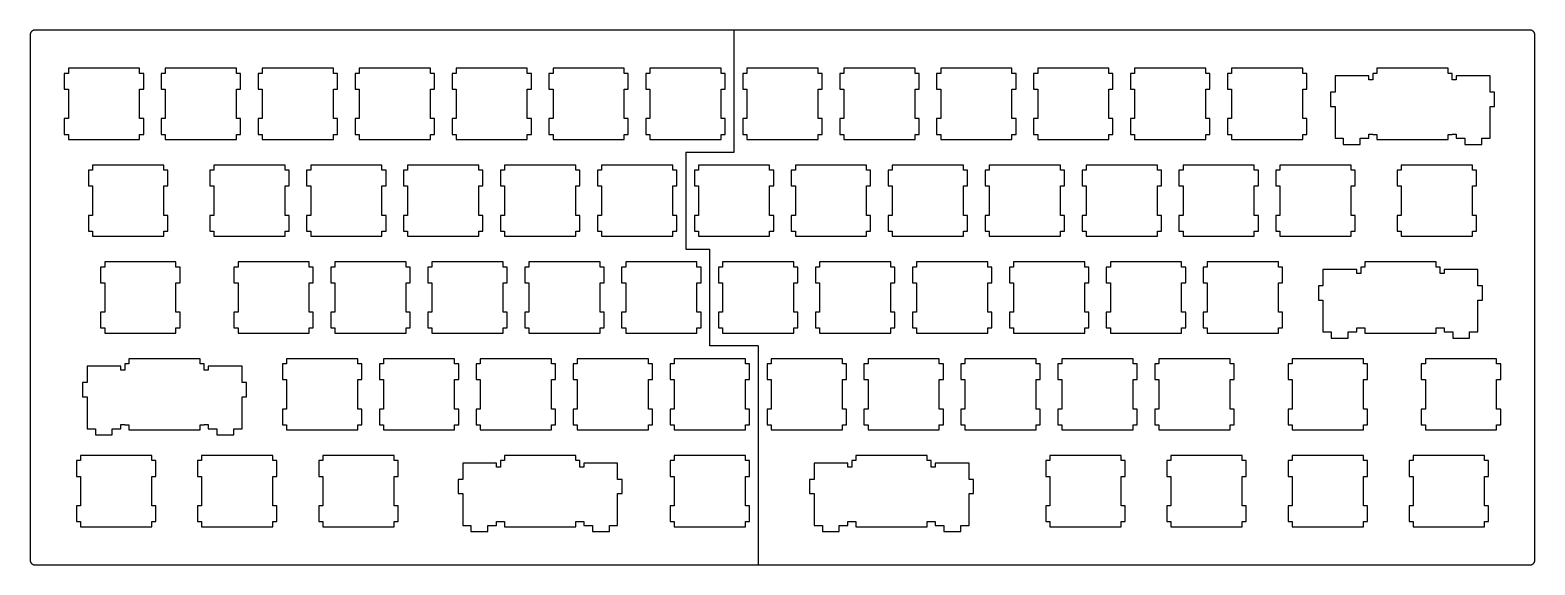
# Model space of a CAD drawing. Header units: millimetres. Extents: x 0 to 296, y 0 to 105.
import ezdxf

# ---------------------------------------------------------------- set-up
doc = ezdxf.new("R2010")
doc.units = ezdxf.units.MM
doc.layers.get('0').update_dxf_attribs({"linetype": 'CONTINUOUS'})

msp = doc.modelspace()

# ---------------------------------------------------------------- linework, layer by layer
for p, q in [((138.444, 81.29395), (138.444, 105.344)), ((128.999997, 81.29395), (128.999997, 62.24395)), ((128.999997, 81.29395), (138.444, 81.29395)), ((128.999997, 62.24395), (133.6815, 62.24395)), ((133.6815, 43.19395), (133.6815, 62.24395)), ((143.2065, 43.19395), (133.6815, 43.19395)), ((143.2065, 43.19395), (143.2065, 0.093707))]:
    msp.add_line(p, q)
for points in [[(0.445107, 0.333485), (0.505739, 0.285254), (0.571885, 0.241157), (0.63941, 0.202572), (0.711069, 0.169499), (0.784105, 0.143316), (0.861275, 0.122645), (0.937066, 0.106109), (1.01562, 0.096463), (1.09416, 0.093707), (294.844, 0.093707), (294.922, 0.096463), (294.999, 0.106109), (295.077, 0.122645), (295.152, 0.143316), (295.227, 0.169499), (295.297, 0.202572), (295.366, 0.241157), (295.432, 0.285254), (295.493, 0.333485), (295.551, 0.38723), (295.605, 0.445107), (295.652, 0.505739), (295.697, 0.571885), (295.735, 0.63941), (295.768, 0.711069), (295.795, 0.785481), (295.815, 0.861275), (295.832, 0.938445), (295.841, 1.01562), (295.844, 1.09416), (295.844, 104.344), (295.841, 104.422), (295.832, 104.501), (295.815, 104.577), (295.795, 104.654), (295.768, 104.727), (295.735, 104.798), (295.697, 104.866), (295.652, 104.932), (295.605, 104.993), (295.551, 105.051), (295.493, 105.104), (295.432, 105.152), (295.366, 105.197), (295.297, 105.235), (295.227, 105.268), (295.152, 105.295), (295.077, 105.317), (294.999, 105.332), (294.922, 105.341), (294.844, 105.344), (1.09416, 105.344), (1.01562, 105.341), (0.937066, 105.332), (0.861275, 105.317), (0.784105, 105.295), (0.711069, 105.268), (0.63941, 105.235), (0.571885, 105.197), (0.505739, 105.152), (0.445107, 105.104), (0.38723, 105.051), (0.333485, 104.993), (0.285254, 104.932), (0.241157, 104.866), (0.202572, 104.798), (0.169499, 104.727), (0.143316, 104.654), (0.121267, 104.577), (0.106109, 104.501), (0.096463, 104.422), (0.093707, 104.344), (0.093707, 1.09416), (0.096463, 1.01562), (0.106109, 0.938445), (0.121267, 0.861275), (0.143316, 0.785481), (0.169499, 0.711069), (0.202572, 0.63941), (0.241157, 0.571885), (0.285254, 0.505739), (0.333485, 0.445107), (0.38723, 0.38723)], [(7.61919, 87.9189), (6.81852, 87.9189), (6.81852, 84.8198), (7.61919, 84.8198), (7.61919, 83.8193), (21.6187, 83.8193), (21.6187, 84.8198), (22.4193, 84.8198), (22.4193, 87.9189), (21.6187, 87.9189), (21.6187, 93.7189), (22.4193, 93.7189), (22.4193, 96.8195), (21.6187, 96.8195), (21.6187, 97.8186), (7.61919, 97.8186), (7.61919, 96.8195), (6.81852, 96.8195), (6.81852, 93.7189), (7.61919, 93.7189)], [(25.8685, 84.8198), (26.6692, 84.8198), (26.6692, 83.8193), (40.6686, 83.8193), (40.6686, 84.8198), (41.4694, 84.8198), (41.4694, 87.9189), (40.6686, 87.9189), (40.6686, 93.7189), (41.4694, 93.7189), (41.4694, 96.8195), (40.6686, 96.8195), (40.6686, 97.8186), (26.6692, 97.8186), (26.6692, 96.8195), (25.8685, 96.8195), (25.8685, 93.7189), (26.6692, 93.7189), (26.6692, 87.9189), (25.8685, 87.9189)], [(45.7193, 93.7189), (45.7193, 87.9189), (44.9185, 87.9189), (44.9185, 84.8198), (45.7193, 84.8198), (45.7193, 83.8193), (59.7186, 83.8193), (59.7186, 84.8198), (60.5194, 84.8198), (60.5194, 87.9189), (59.7186, 87.9189), (59.7186, 93.7189), (60.5194, 93.7189), (60.5194, 96.8195), (59.7186, 96.8195), (59.7186, 97.8186), (45.7193, 97.8186), (45.7193, 96.8195), (44.9185, 96.8195), (44.9185, 93.7189)], [(64.7693, 83.8193), (78.7686, 83.8193), (78.7686, 84.8198), (79.5694, 84.8198), (79.5694, 87.9189), (78.7686, 87.9189), (78.7686, 93.7189), (79.5694, 93.7189), (79.5694, 96.8195), (78.7686, 96.8195), (78.7686, 97.8186), (64.7693, 97.8186), (64.7693, 96.8195), (63.9685, 96.8195), (63.9685, 93.7189), (64.7693, 93.7189), (64.7693, 87.9189), (63.9685, 87.9189), (63.9685, 84.8198), (64.7693, 84.8198)], [(98.6194, 87.9189), (97.8186, 87.9189), (97.8186, 93.7189), (98.6194, 93.7189), (98.6194, 96.8195), (97.8186, 96.8195), (97.8186, 97.8186), (83.8193, 97.8186), (83.8193, 96.8195), (83.0185, 96.8195), (83.0185, 93.7189), (83.8193, 93.7189), (83.8193, 87.9189), (83.0185, 87.9189), (83.0185, 84.8198), (83.8193, 84.8198), (83.8193, 83.8193), (97.8186, 83.8193), (97.8186, 84.8198), (98.6194, 84.8198)], [(116.869, 83.8193), (116.869, 84.8198), (117.669, 84.8198), (117.669, 87.9189), (116.869, 87.9189), (116.869, 93.7189), (117.669, 93.7189), (117.669, 96.8195), (116.869, 96.8195), (116.869, 97.8186), (102.869, 97.8186), (102.869, 96.8195), (102.068, 96.8195), (102.068, 93.7189), (102.869, 93.7189), (102.869, 87.9189), (102.068, 87.9189), (102.068, 84.8198), (102.869, 84.8198), (102.869, 83.8193)], [(121.919, 96.8195), (121.118, 96.8195), (121.118, 93.7189), (121.919, 93.7189), (121.919, 87.9189), (121.118, 87.9189), (121.118, 84.8198), (121.919, 84.8198), (121.919, 83.8193), (135.919, 83.8193), (135.919, 84.8198), (136.719, 84.8198), (136.719, 87.9189), (135.919, 87.9189), (135.919, 93.7189), (136.719, 93.7189), (136.719, 96.8195), (135.919, 96.8195), (135.919, 97.8186), (121.919, 97.8186)], [(140.168, 87.9189), (140.168, 84.8198), (140.969, 84.8198), (140.969, 83.8193), (154.969, 83.8193), (154.969, 84.8198), (155.769, 84.8198), (155.769, 87.9189), (154.969, 87.9189), (154.969, 93.7189), (155.769, 93.7189), (155.769, 96.8195), (154.969, 96.8195), (154.969, 97.8186), (140.969, 97.8186), (140.969, 96.8195), (140.168, 96.8195), (140.168, 93.7189), (140.969, 93.7189), (140.969, 87.9189)], [(174.819, 93.7189), (174.819, 96.8195), (174.019, 96.8195), (174.019, 97.8186), (160.019, 97.8186), (160.019, 96.8195), (159.218, 96.8195), (159.218, 93.7189), (160.019, 93.7189), (160.019, 87.9189), (159.218, 87.9189), (159.218, 84.8198), (160.019, 84.8198), (160.019, 83.8193), (174.019, 83.8193), (174.019, 84.8198), (174.819, 84.8198), (174.819, 87.9189), (174.019, 87.9189), (174.019, 93.7189)], [(179.069, 83.8193), (193.069, 83.8193), (193.069, 84.8198), (193.869, 84.8198), (193.869, 87.9189), (193.069, 87.9189), (193.069, 93.7189), (193.869, 93.7189), (193.869, 96.8195), (193.069, 96.8195), (193.069, 97.8186), (179.069, 97.8186), (179.069, 96.8195), (178.268, 96.8195), (178.268, 93.7189), (179.069, 93.7189), (179.069, 87.9189), (178.268, 87.9189), (178.268, 84.8198), (179.069, 84.8198)], [(212.119, 96.8195), (212.119, 97.8186), (198.119, 97.8186), (198.119, 96.8195), (197.318, 96.8195), (197.318, 93.7189), (198.119, 93.7189), (198.119, 87.9189), (197.318, 87.9189), (197.318, 84.8198), (198.119, 84.8198), (198.119, 83.8193), (212.119, 83.8193), (212.119, 84.8198), (212.919, 84.8198), (212.919, 87.9189), (212.119, 87.9189), (212.119, 93.7189), (212.919, 93.7189), (212.919, 96.8195)], [(217.169, 97.8186), (217.169, 96.8195), (216.368, 96.8195), (216.368, 93.7189), (217.169, 93.7189), (217.169, 87.9189), (216.368, 87.9189), (216.368, 84.8198), (217.169, 84.8198), (217.169, 83.8193), (231.169, 83.8193), (231.169, 84.8198), (231.969, 84.8198), (231.969, 87.9189), (231.169, 87.9189), (231.169, 93.7189), (231.969, 93.7189), (231.969, 96.8195), (231.169, 96.8195), (231.169, 97.8186)], [(235.418, 84.8198), (236.219, 84.8198), (236.219, 83.8193), (250.219, 83.8193), (250.219, 84.8198), (251.019, 84.8198), (251.019, 87.9189), (250.219, 87.9189), (250.219, 93.7189), (251.019, 93.7189), (251.019, 96.8195), (250.219, 96.8195), (250.219, 97.8186), (236.219, 97.8186), (236.219, 96.8195), (235.418, 96.8195), (235.418, 93.7189), (236.219, 93.7189), (236.219, 87.9189), (235.418, 87.9189)], [(287.019, 84.0493), (287.019, 90.3192), (287.894, 90.3192), (287.894, 93.1196), (287.019, 93.1196), (287.019, 96.3496), (280.369, 96.3496), (280.369, 95.5492), (279.594, 95.5492), (279.594, 96.8195), (278.794, 96.8195), (278.794, 97.8186), (264.794, 97.8186), (264.794, 96.8195), (263.993, 96.8195), (263.993, 95.5492), (263.219, 95.5492), (263.219, 96.3496), (256.569, 96.3496), (256.569, 93.1196), (255.694, 93.1196), (255.694, 90.3192), (256.569, 90.3192), (256.569, 84.0493), (258.193, 84.0493), (258.193, 82.8492), (261.494, 82.8492), (261.494, 84.0493), (263.219, 84.0493), (263.219, 84.8487), (263.993, 84.8487), (263.993, 84.8198), (264.794, 84.8198), (264.794, 83.8193), (278.794, 83.8193), (278.794, 84.8198), (279.594, 84.8198), (279.594, 84.8487), (280.369, 84.8487), (280.369, 84.0493), (282.094, 84.0493), (282.094, 82.8492), (285.393, 82.8492), (285.393, 84.0493)], [(26.3812, 65.7698), (27.1804, 65.7698), (27.1804, 68.8689), (26.3812, 68.8689), (26.3812, 74.6689), (27.1804, 74.6689), (27.1804, 77.7695), (26.3812, 77.7695), (26.3812, 78.7686), (12.3817, 78.7686), (12.3817, 77.7695), (11.5824, 77.7695), (11.5824, 74.6689), (12.3817, 74.6689), (12.3817, 68.8689), (11.5824, 68.8689), (11.5824, 65.7698), (12.3817, 65.7698), (12.3817, 64.7693), (26.3812, 64.7693)], [(36.1943, 64.7693), (50.1936, 64.7693), (50.1936, 65.7698), (50.9944, 65.7698), (50.9944, 68.8689), (50.1936, 68.8689), (50.1936, 74.6689), (50.9944, 74.6689), (50.9944, 77.7695), (50.1936, 77.7695), (50.1936, 78.7686), (36.1943, 78.7686), (36.1943, 77.7695), (35.3935, 77.7695), (35.3935, 74.6689), (36.1943, 74.6689), (36.1943, 68.8689), (35.3935, 68.8689), (35.3935, 65.7698), (36.1943, 65.7698)], [(55.2443, 64.7693), (69.2436, 64.7693), (69.2436, 65.7698), (70.0444, 65.7698), (70.0444, 68.8689), (69.2436, 68.8689), (69.2436, 74.6689), (70.0444, 74.6689), (70.0444, 77.7695), (69.2436, 77.7695), (69.2436, 78.7686), (55.2443, 78.7686), (55.2443, 77.7695), (54.4435, 77.7695), (54.4435, 74.6689), (55.2443, 74.6689), (55.2443, 68.8689), (54.4435, 68.8689), (54.4435, 65.7698), (55.2443, 65.7698)], [(88.2936, 68.8689), (88.2936, 74.6689), (89.0944, 74.6689), (89.0944, 77.7695), (88.2936, 77.7695), (88.2936, 78.7686), (74.2943, 78.7686), (74.2943, 77.7695), (73.4935, 77.7695), (73.4935, 74.6689), (74.2943, 74.6689), (74.2943, 68.8689), (73.4935, 68.8689), (73.4935, 65.7698), (74.2943, 65.7698), (74.2943, 64.7693), (88.2936, 64.7693), (88.2936, 65.7698), (89.0944, 65.7698), (89.0944, 68.8689)], [(107.344, 64.7693), (107.344, 65.7698), (108.144, 65.7698), (108.144, 68.8689), (107.344, 68.8689), (107.344, 74.6689), (108.144, 74.6689), (108.144, 77.7695), (107.344, 77.7695), (107.344, 78.7686), (93.3443, 78.7686), (93.3443, 77.7695), (92.5435, 77.7695), (92.5435, 74.6689), (93.3443, 74.6689), (93.3443, 68.8689), (92.5435, 68.8689), (92.5435, 65.7698), (93.3443, 65.7698), (93.3443, 64.7693)], [(111.593, 65.7698), (112.394, 65.7698), (112.394, 64.7693), (126.394, 64.7693), (126.394, 65.7698), (127.194, 65.7698), (127.194, 68.8689), (126.394, 68.8689), (126.394, 74.6689), (127.194, 74.6689), (127.194, 77.7695), (126.394, 77.7695), (126.394, 78.7686), (112.394, 78.7686), (112.394, 77.7695), (111.593, 77.7695), (111.593, 74.6689), (112.394, 74.6689), (112.394, 68.8689), (111.593, 68.8689)], [(145.444, 74.6689), (146.244, 74.6689), (146.244, 77.7695), (145.444, 77.7695), (145.444, 78.7686), (131.444, 78.7686), (131.444, 77.7695), (130.643, 77.7695), (130.643, 74.6689), (131.444, 74.6689), (131.444, 68.8689), (130.643, 68.8689), (130.643, 65.7698), (131.444, 65.7698), (131.444, 64.7693), (145.444, 64.7693), (145.444, 65.7698), (146.244, 65.7698), (146.244, 68.8689), (145.444, 68.8689)], [(164.494, 74.6689), (165.294, 74.6689), (165.294, 77.7695), (164.494, 77.7695), (164.494, 78.7686), (150.494, 78.7686), (150.494, 77.7695), (149.693, 77.7695), (149.693, 74.6689), (150.494, 74.6689), (150.494, 68.8689), (149.693, 68.8689), (149.693, 65.7698), (150.494, 65.7698), (150.494, 64.7693), (164.494, 64.7693), (164.494, 65.7698), (165.294, 65.7698), (165.294, 68.8689), (164.494, 68.8689)], [(169.544, 77.7695), (168.743, 77.7695), (168.743, 74.6689), (169.544, 74.6689), (169.544, 68.8689), (168.743, 68.8689), (168.743, 65.7698), (169.544, 65.7698), (169.544, 64.7693), (183.544, 64.7693), (183.544, 65.7698), (184.344, 65.7698), (184.344, 68.8689), (183.544, 68.8689), (183.544, 74.6689), (184.344, 74.6689), (184.344, 77.7695), (183.544, 77.7695), (183.544, 78.7686), (169.544, 78.7686)], [(187.793, 77.7695), (187.793, 74.6689), (188.594, 74.6689), (188.594, 68.8689), (187.793, 68.8689), (187.793, 65.7698), (188.594, 65.7698), (188.594, 64.7693), (202.594, 64.7693), (202.594, 65.7698), (203.394, 65.7698), (203.394, 68.8689), (202.594, 68.8689), (202.594, 74.6689), (203.394, 74.6689), (203.394, 77.7695), (202.594, 77.7695), (202.594, 78.7686), (188.594, 78.7686), (188.594, 77.7695)], [(207.644, 68.8689), (206.843, 68.8689), (206.843, 65.7698), (207.644, 65.7698), (207.644, 64.7693), (221.644, 64.7693), (221.644, 65.7698), (222.444, 65.7698), (222.444, 68.8689), (221.644, 68.8689), (221.644, 74.6689), (222.444, 74.6689), (222.444, 77.7695), (221.644, 77.7695), (221.644, 78.7686), (207.644, 78.7686), (207.644, 77.7695), (206.843, 77.7695), (206.843, 74.6689), (207.644, 74.6689)], [(226.694, 77.7695), (225.893, 77.7695), (225.893, 74.6689), (226.694, 74.6689), (226.694, 68.8689), (225.893, 68.8689), (225.893, 65.7698), (226.694, 65.7698), (226.694, 64.7693), (240.694, 64.7693), (240.694, 65.7698), (241.494, 65.7698), (241.494, 68.8689), (240.694, 68.8689), (240.694, 74.6689), (241.494, 74.6689), (241.494, 77.7695), (240.694, 77.7695), (240.694, 78.7686), (226.694, 78.7686)], [(259.744, 78.7686), (245.744, 78.7686), (245.744, 77.7695), (244.943, 77.7695), (244.943, 74.6689), (245.744, 74.6689), (245.744, 68.8689), (244.943, 68.8689), (244.943, 65.7698), (245.744, 65.7698), (245.744, 64.7693), (259.744, 64.7693), (259.744, 65.7698), (260.544, 65.7698), (260.544, 68.8689), (259.744, 68.8689), (259.744, 74.6689), (260.544, 74.6689), (260.544, 77.7695), (259.744, 77.7695)], [(284.357, 65.7698), (284.357, 68.8689), (283.556, 68.8689), (283.556, 74.6689), (284.357, 74.6689), (284.357, 77.7695), (283.556, 77.7695), (283.556, 78.7686), (269.557, 78.7686), (269.557, 77.7695), (268.757, 77.7695), (268.757, 74.6689), (269.557, 74.6689), (269.557, 68.8689), (268.757, 68.8689), (268.757, 65.7698), (269.557, 65.7698), (269.557, 64.7693), (283.556, 64.7693), (283.556, 65.7698)], [(28.7624, 45.7193), (28.7624, 46.7198), (29.5631, 46.7198), (29.5631, 49.8189), (28.7624, 49.8189), (28.7624, 55.6189), (29.5631, 55.6189), (29.5631, 58.7195), (28.7624, 58.7195), (28.7624, 59.7186), (14.7629, 59.7186), (14.7629, 58.7195), (13.9623, 58.7195), (13.9623, 55.6189), (14.7629, 55.6189), (14.7629, 49.8189), (13.9623, 49.8189), (13.9623, 46.7198), (14.7629, 46.7198), (14.7629, 45.7193)], [(40.156, 46.7198), (40.9554, 46.7198), (40.9554, 45.7193), (54.9561, 45.7193), (54.9561, 46.7198), (55.7555, 46.7198), (55.7555, 49.8189), (54.9561, 49.8189), (54.9561, 55.6189), (55.7555, 55.6189), (55.7555, 58.7195), (54.9561, 58.7195), (54.9561, 59.7186), (40.9554, 59.7186), (40.9554, 58.7195), (40.156, 58.7195), (40.156, 55.6189), (40.9554, 55.6189), (40.9554, 49.8189), (40.156, 49.8189)], [(59.206, 49.8189), (59.206, 46.7198), (60.0054, 46.7198), (60.0054, 45.7193), (74.0061, 45.7193), (74.0061, 46.7198), (74.8055, 46.7198), (74.8055, 49.8189), (74.0061, 49.8189), (74.0061, 55.6189), (74.8055, 55.6189), (74.8055, 58.7195), (74.0061, 58.7195), (74.0061, 59.7186), (60.0054, 59.7186), (60.0054, 58.7195), (59.206, 58.7195), (59.206, 55.6189), (60.0054, 55.6189), (60.0054, 49.8189)], [(79.0554, 55.6189), (79.0554, 49.8189), (78.256, 49.8189), (78.256, 46.7198), (79.0554, 46.7198), (79.0554, 45.7193), (93.0561, 45.7193), (93.0561, 46.7198), (93.8555, 46.7198), (93.8555, 49.8189), (93.0561, 49.8189), (93.0561, 55.6189), (93.8555, 55.6189), (93.8555, 58.7195), (93.0561, 58.7195), (93.0561, 59.7186), (79.0554, 59.7186), (79.0554, 58.7195), (78.256, 58.7195), (78.256, 55.6189)], [(112.106, 45.7193), (112.106, 46.7198), (112.905, 46.7198), (112.905, 49.8189), (112.106, 49.8189), (112.106, 55.6189), (112.905, 55.6189), (112.905, 58.7195), (112.106, 58.7195), (112.106, 59.7186), (98.1054, 59.7186), (98.1054, 58.7195), (97.306, 58.7195), (97.306, 55.6189), (98.1054, 55.6189), (98.1054, 49.8189), (97.306, 49.8189), (97.306, 46.7198), (98.1054, 46.7198), (98.1054, 45.7193)], [(116.357, 46.7198), (117.155, 46.7198), (117.155, 45.7193), (131.156, 45.7193), (131.156, 46.7198), (131.957, 46.7198), (131.957, 49.8189), (131.156, 49.8189), (131.156, 55.6189), (131.957, 55.6189), (131.957, 58.7195), (131.156, 58.7195), (131.156, 59.7186), (117.155, 59.7186), (117.155, 58.7195), (116.357, 58.7195), (116.357, 55.6189), (117.155, 55.6189), (117.155, 49.8189), (116.357, 49.8189)], [(150.206, 45.7193), (150.206, 46.7198), (151.007, 46.7198), (151.007, 49.8189), (150.206, 49.8189), (150.206, 55.6189), (151.007, 55.6189), (151.007, 58.7195), (150.206, 58.7195), (150.206, 59.7186), (136.207, 59.7186), (136.207, 58.7195), (135.406, 58.7195), (135.406, 55.6189), (136.207, 55.6189), (136.207, 49.8189), (135.406, 49.8189), (135.406, 46.7198), (136.207, 46.7198), (136.207, 45.7193)], [(154.457, 49.8189), (154.457, 46.7198), (155.257, 46.7198), (155.257, 45.7193), (169.256, 45.7193), (169.256, 46.7198), (170.057, 46.7198), (170.057, 49.8189), (169.256, 49.8189), (169.256, 55.6189), (170.057, 55.6189), (170.057, 58.7195), (169.256, 58.7195), (169.256, 59.7186), (155.257, 59.7186), (155.257, 58.7195), (154.457, 58.7195), (154.457, 55.6189), (155.257, 55.6189), (155.257, 49.8189)], [(188.306, 45.7193), (188.306, 46.7198), (189.107, 46.7198), (189.107, 49.8189), (188.306, 49.8189), (188.306, 55.6189), (189.107, 55.6189), (189.107, 58.7195), (188.306, 58.7195), (188.306, 59.7186), (174.307, 59.7186), (174.307, 58.7195), (173.507, 58.7195), (173.507, 55.6189), (174.307, 55.6189), (174.307, 49.8189), (173.507, 49.8189), (173.507, 46.7198), (174.307, 46.7198), (174.307, 45.7193)], [(192.557, 49.8189), (192.557, 46.7198), (193.357, 46.7198), (193.357, 45.7193), (207.356, 45.7193), (207.356, 46.7198), (208.157, 46.7198), (208.157, 49.8189), (207.356, 49.8189), (207.356, 55.6189), (208.157, 55.6189), (208.157, 58.7195), (207.356, 58.7195), (207.356, 59.7186), (193.357, 59.7186), (193.357, 58.7195), (192.557, 58.7195), (192.557, 55.6189), (193.357, 55.6189), (193.357, 49.8189)], [(212.407, 49.8189), (211.607, 49.8189), (211.607, 46.7198), (212.407, 46.7198), (212.407, 45.7193), (226.406, 45.7193), (226.406, 46.7198), (227.207, 46.7198), (227.207, 49.8189), (226.406, 49.8189), (226.406, 55.6189), (227.207, 55.6189), (227.207, 58.7195), (226.406, 58.7195), (226.406, 59.7186), (212.407, 59.7186), (212.407, 58.7195), (211.607, 58.7195), (211.607, 55.6189), (212.407, 55.6189)], [(245.456, 46.7198), (246.257, 46.7198), (246.257, 49.8189), (245.456, 49.8189), (245.456, 55.6189), (246.257, 55.6189), (246.257, 58.7195), (245.456, 58.7195), (245.456, 59.7186), (231.457, 59.7186), (231.457, 58.7195), (230.657, 58.7195), (230.657, 55.6189), (231.457, 55.6189), (231.457, 49.8189), (230.657, 49.8189), (230.657, 46.7198), (231.457, 46.7198), (231.457, 45.7193), (245.456, 45.7193)], [(283.013, 45.9493), (284.638, 45.9493), (284.638, 52.2192), (285.513, 52.2192), (285.513, 55.0196), (284.638, 55.0196), (284.638, 58.2496), (277.987, 58.2496), (277.987, 57.4492), (277.213, 57.4492), (277.213, 58.7195), (276.412, 58.7195), (276.412, 59.7186), (262.413, 59.7186), (262.413, 58.7195), (261.612, 58.7195), (261.612, 57.4492), (260.838, 57.4492), (260.838, 58.2496), (254.187, 58.2496), (254.187, 55.0196), (253.312, 55.0196), (253.312, 52.2192), (254.187, 52.2192), (254.187, 45.9493), (255.812, 45.9493), (255.812, 44.7492), (259.112, 44.7492), (259.112, 45.9493), (260.838, 45.9493), (260.838, 46.7487), (261.612, 46.7487), (261.612, 46.7198), (262.413, 46.7198), (262.413, 45.7193), (276.412, 45.7193), (276.412, 46.7198), (277.213, 46.7198), (277.213, 46.7487), (277.987, 46.7487), (277.987, 45.9493), (279.713, 45.9493), (279.713, 44.7492), (283.013, 44.7492)], [(11.2999, 33.1694), (11.2999, 26.8993), (12.9246, 26.8993), (12.9246, 25.6991), (16.225, 25.6991), (16.225, 26.8993), (17.9503, 26.8993), (17.9503, 27.6986), (18.7248, 27.6986), (18.7248, 27.6696), (19.5254, 27.6696), (19.5254, 26.6692), (33.5249, 26.6692), (33.5249, 27.6696), (34.3242, 27.6696), (34.3242, 27.6986), (35.1, 27.6986), (35.1, 26.8993), (36.8254, 26.8993), (36.8254, 25.6991), (40.1242, 25.6991), (40.1242, 26.8993), (41.7505, 26.8993), (41.7505, 33.1694), (42.624, 33.1694), (42.624, 35.9696), (41.7505, 35.9696), (41.7505, 39.1996), (35.1, 39.1996), (35.1, 38.3992), (34.3242, 38.3992), (34.3242, 39.6695), (33.5249, 39.6695), (33.5249, 40.6686), (19.5254, 40.6686), (19.5254, 39.6695), (18.7248, 39.6695), (18.7248, 38.3992), (17.9503, 38.3992), (17.9503, 39.1996), (11.2999, 39.1996), (11.2999, 35.9696), (10.4249, 35.9696), (10.4249, 33.1694)], [(64.4811, 39.6695), (64.4811, 40.6686), (50.4818, 40.6686), (50.4818, 39.6695), (49.6824, 39.6695), (49.6824, 36.5689), (50.4818, 36.5689), (50.4818, 30.7689), (49.6824, 30.7689), (49.6824, 27.6696), (50.4818, 27.6696), (50.4818, 26.6692), (64.4811, 26.6692), (64.4811, 27.6696), (65.2819, 27.6696), (65.2819, 30.7689), (64.4811, 30.7689), (64.4811, 36.5689), (65.2819, 36.5689), (65.2819, 39.6695)], [(68.7324, 39.6695), (68.7324, 36.5689), (69.5318, 36.5689), (69.5318, 30.7689), (68.7324, 30.7689), (68.7324, 27.6696), (69.5318, 27.6696), (69.5318, 26.6692), (83.5311, 26.6692), (83.5311, 27.6696), (84.3305, 27.6696), (84.3305, 30.7689), (83.5311, 30.7689), (83.5311, 36.5689), (84.3305, 36.5689), (84.3305, 39.6695), (83.5311, 39.6695), (83.5311, 40.6686), (69.5318, 40.6686), (69.5318, 39.6695)], [(102.581, 27.6696), (103.38, 27.6696), (103.38, 30.7689), (102.581, 30.7689), (102.581, 36.5689), (103.38, 36.5689), (103.38, 39.6695), (102.581, 39.6695), (102.581, 40.6686), (88.5804, 40.6686), (88.5804, 39.6695), (87.7824, 39.6695), (87.7824, 36.5689), (88.5804, 36.5689), (88.5804, 30.7689), (87.7824, 30.7689), (87.7824, 27.6696), (88.5804, 27.6696), (88.5804, 26.6692), (102.581, 26.6692)], [(106.831, 27.6696), (107.63, 27.6696), (107.63, 26.6692), (121.631, 26.6692), (121.631, 27.6696), (122.43, 27.6696), (122.43, 30.7689), (121.631, 30.7689), (121.631, 36.5689), (122.43, 36.5689), (122.43, 39.6695), (121.631, 39.6695), (121.631, 40.6686), (107.63, 40.6686), (107.63, 39.6695), (106.831, 39.6695), (106.831, 36.5689), (107.63, 36.5689), (107.63, 30.7689), (106.831, 30.7689)], [(140.681, 27.6696), (141.482, 27.6696), (141.482, 30.7689), (140.681, 30.7689), (140.681, 36.5689), (141.482, 36.5689), (141.482, 39.6695), (140.681, 39.6695), (140.681, 40.6686), (126.682, 40.6686), (126.682, 39.6695), (125.881, 39.6695), (125.881, 36.5689), (126.682, 36.5689), (126.682, 30.7689), (125.881, 30.7689), (125.881, 27.6696), (126.682, 27.6696), (126.682, 26.6692), (140.681, 26.6692)], [(160.532, 30.7689), (159.731, 30.7689), (159.731, 36.5689), (160.532, 36.5689), (160.532, 39.6695), (159.731, 39.6695), (159.731, 40.6686), (145.732, 40.6686), (145.732, 39.6695), (144.932, 39.6695), (144.932, 36.5689), (145.732, 36.5689), (145.732, 30.7689), (144.932, 30.7689), (144.932, 27.6696), (145.732, 27.6696), (145.732, 26.6692), (159.731, 26.6692), (159.731, 27.6696), (160.532, 27.6696)], [(164.782, 36.5689), (164.782, 30.7689), (163.982, 30.7689), (163.982, 27.6696), (164.782, 27.6696), (164.782, 26.6692), (178.781, 26.6692), (178.781, 27.6696), (179.582, 27.6696), (179.582, 30.7689), (178.781, 30.7689), (178.781, 36.5689), (179.582, 36.5689), (179.582, 39.6695), (178.781, 39.6695), (178.781, 40.6686), (164.782, 40.6686), (164.782, 39.6695), (163.982, 39.6695), (163.982, 36.5689)], [(198.632, 39.6695), (197.831, 39.6695), (197.831, 40.6686), (183.832, 40.6686), (183.832, 39.6695), (183.032, 39.6695), (183.032, 36.5689), (183.832, 36.5689), (183.832, 30.7689), (183.032, 30.7689), (183.032, 27.6696), (183.832, 27.6696), (183.832, 26.6692), (197.831, 26.6692), (197.831, 27.6696), (198.632, 27.6696), (198.632, 30.7689), (197.831, 30.7689), (197.831, 36.5689), (198.632, 36.5689)], [(202.882, 30.7689), (202.082, 30.7689), (202.082, 27.6696), (202.882, 27.6696), (202.882, 26.6692), (216.881, 26.6692), (216.881, 27.6696), (217.682, 27.6696), (217.682, 30.7689), (216.881, 30.7689), (216.881, 36.5689), (217.682, 36.5689), (217.682, 39.6695), (216.881, 39.6695), (216.881, 40.6686), (202.882, 40.6686), (202.882, 39.6695), (202.082, 39.6695), (202.082, 36.5689), (202.882, 36.5689)], [(221.932, 39.6695), (221.132, 39.6695), (221.132, 36.5689), (221.932, 36.5689), (221.932, 30.7689), (221.132, 30.7689), (221.132, 27.6696), (221.932, 27.6696), (221.932, 26.6692), (235.931, 26.6692), (235.931, 27.6696), (236.732, 27.6696), (236.732, 30.7689), (235.931, 30.7689), (235.931, 36.5689), (236.732, 36.5689), (236.732, 39.6695), (235.931, 39.6695), (235.931, 40.6686), (221.932, 40.6686)], [(247.325, 27.6696), (248.126, 27.6696), (248.126, 26.6692), (262.125, 26.6692), (262.125, 27.6696), (262.924, 27.6696), (262.924, 30.7689), (262.125, 30.7689), (262.125, 36.5689), (262.924, 36.5689), (262.924, 39.6695), (262.125, 39.6695), (262.125, 40.6686), (248.126, 40.6686), (248.126, 39.6695), (247.325, 39.6695), (247.325, 36.5689), (248.126, 36.5689), (248.126, 30.7689), (247.325, 30.7689)], [(288.319, 39.6695), (288.319, 40.6686), (274.319, 40.6686), (274.319, 39.6695), (273.518, 39.6695), (273.518, 36.5689), (274.319, 36.5689), (274.319, 30.7689), (273.518, 30.7689), (273.518, 27.6696), (274.319, 27.6696), (274.319, 26.6692), (288.319, 26.6692), (288.319, 27.6696), (289.119, 27.6696), (289.119, 30.7689), (288.319, 30.7689), (288.319, 36.5689), (289.119, 36.5689), (289.119, 39.6695)], [(10.0004, 20.6196), (9.19977, 20.6196), (9.19977, 17.519), (10.0004, 17.519), (10.0004, 11.7189), (9.19977, 11.7189), (9.19977, 8.61963), (10.0004, 8.61963), (10.0004, 7.61919), (23.9999, 7.61919), (23.9999, 8.61963), (24.7992, 8.61963), (24.7992, 11.7189), (23.9999, 11.7189), (23.9999, 17.519), (24.7992, 17.519), (24.7992, 20.6196), (23.9999, 20.6196), (23.9999, 21.6187), (10.0004, 21.6187)], [(33.8129, 7.61919), (47.8123, 7.61919), (47.8123, 8.61963), (48.6131, 8.61963), (48.6131, 11.7189), (47.8123, 11.7189), (47.8123, 17.519), (48.6131, 17.519), (48.6131, 20.6196), (47.8123, 20.6196), (47.8123, 21.6187), (33.8129, 21.6187), (33.8129, 20.6196), (33.0123, 20.6196), (33.0123, 17.519), (33.8129, 17.519), (33.8129, 11.7189), (33.0123, 11.7189), (33.0123, 8.61963), (33.8129, 8.61963)], [(57.6255, 21.6187), (57.6255, 20.6196), (56.8247, 20.6196), (56.8247, 17.519), (57.6255, 17.519), (57.6255, 11.7189), (56.8247, 11.7189), (56.8247, 8.61963), (57.6255, 8.61963), (57.6255, 7.61919), (71.6248, 7.61919), (71.6248, 8.61963), (72.4242, 8.61963), (72.4242, 11.7189), (71.6248, 11.7189), (71.6248, 17.519), (72.4242, 17.519), (72.4242, 20.6196), (71.6248, 20.6196), (71.6248, 21.6187)], [(93.3443, 8.61963), (93.3443, 7.61919), (107.344, 7.61919), (107.344, 8.61963), (108.144, 8.61963), (108.144, 8.64856), (108.919, 8.64856), (108.919, 7.84931), (110.644, 7.84931), (110.644, 6.64905), (113.943, 6.64905), (113.943, 7.84931), (115.569, 7.84931), (115.569, 14.1194), (116.444, 14.1194), (116.444, 16.9195), (115.569, 16.9195), (115.569, 20.1497), (108.919, 20.1497), (108.919, 19.349), (108.144, 19.349), (108.144, 20.6196), (107.344, 20.6196), (107.344, 21.6187), (93.3443, 21.6187), (93.3443, 20.6196), (92.5435, 20.6196), (92.5435, 19.349), (91.7691, 19.349), (91.7691, 20.1497), (85.1186, 20.1497), (85.1186, 16.9195), (84.2437, 16.9195), (84.2437, 14.1194), (85.1186, 14.1194), (85.1186, 7.84931), (86.7435, 7.84931), (86.7435, 6.64905), (90.0437, 6.64905), (90.0437, 7.84931), (91.7691, 7.84931), (91.7691, 8.64856), (92.5435, 8.64856), (92.5435, 8.61963)], [(125.881, 8.61963), (126.682, 8.61963), (126.682, 7.61919), (140.681, 7.61919), (140.681, 8.61963), (141.482, 8.61963), (141.482, 11.7189), (140.681, 11.7189), (140.681, 17.519), (141.482, 17.519), (141.482, 20.6196), (140.681, 20.6196), (140.681, 21.6187), (126.682, 21.6187), (126.682, 20.6196), (125.881, 20.6196), (125.881, 17.519), (126.682, 17.519), (126.682, 11.7189), (125.881, 11.7189)], [(182.999, 7.84931), (184.626, 7.84931), (184.626, 14.1194), (185.499, 14.1194), (185.499, 16.9195), (184.626, 16.9195), (184.626, 20.1497), (177.975, 20.1497), (177.975, 19.349), (177.199, 19.349), (177.199, 20.6196), (176.4, 20.6196), (176.4, 21.6187), (162.401, 21.6187), (162.401, 20.6196), (161.6, 20.6196), (161.6, 19.349), (160.825, 19.349), (160.825, 20.1497), (154.175, 20.1497), (154.175, 16.9195), (153.3, 16.9195), (153.3, 14.1194), (154.175, 14.1194), (154.175, 7.84931), (155.8, 7.84931), (155.8, 6.64905), (159.1, 6.64905), (159.1, 7.84931), (160.825, 7.84931), (160.825, 8.64856), (161.6, 8.64856), (161.6, 8.61963), (162.401, 8.61963), (162.401, 7.61919), (176.4, 7.61919), (176.4, 8.61963), (177.199, 8.61963), (177.199, 8.64856), (177.975, 8.64856), (177.975, 7.84931), (179.7, 7.84931), (179.7, 6.64905), (182.999, 6.64905)], [(214.5, 11.7189), (214.5, 17.519), (215.299, 17.519), (215.299, 20.6196), (214.5, 20.6196), (214.5, 21.6187), (200.501, 21.6187), (200.501, 20.6196), (199.7, 20.6196), (199.7, 17.519), (200.501, 17.519), (200.501, 11.7189), (199.7, 11.7189), (199.7, 8.61963), (200.501, 8.61963), (200.501, 7.61919), (214.5, 7.61919), (214.5, 8.61963), (215.299, 8.61963), (215.299, 11.7189)], [(238.312, 21.6187), (224.313, 21.6187), (224.313, 20.6196), (223.512, 20.6196), (223.512, 17.519), (224.313, 17.519), (224.313, 11.7189), (223.512, 11.7189), (223.512, 8.61963), (224.313, 8.61963), (224.313, 7.61919), (238.312, 7.61919), (238.312, 8.61963), (239.113, 8.61963), (239.113, 11.7189), (238.312, 11.7189), (238.312, 17.519), (239.113, 17.519), (239.113, 20.6196), (238.312, 20.6196)], [(262.125, 7.61919), (262.125, 8.61963), (262.924, 8.61963), (262.924, 11.7189), (262.125, 11.7189), (262.125, 17.519), (262.924, 17.519), (262.924, 20.6196), (262.125, 20.6196), (262.125, 21.6187), (248.126, 21.6187), (248.126, 20.6196), (247.325, 20.6196), (247.325, 17.519), (248.126, 17.519), (248.126, 11.7189), (247.325, 11.7189), (247.325, 8.61963), (248.126, 8.61963), (248.126, 7.61919)], [(285.937, 11.7189), (285.937, 17.519), (286.738, 17.519), (286.738, 20.6196), (285.937, 20.6196), (285.937, 21.6187), (271.938, 21.6187), (271.938, 20.6196), (271.137, 20.6196), (271.137, 17.519), (271.938, 17.519), (271.938, 11.7189), (271.137, 11.7189), (271.137, 8.61963), (271.938, 8.61963), (271.938, 7.61919), (285.937, 7.61919), (285.937, 8.61963), (286.738, 8.61963), (286.738, 11.7189)]]:
    msp.add_lwpolyline(points, close=True)

doc.saveas('drawing.dxf')
